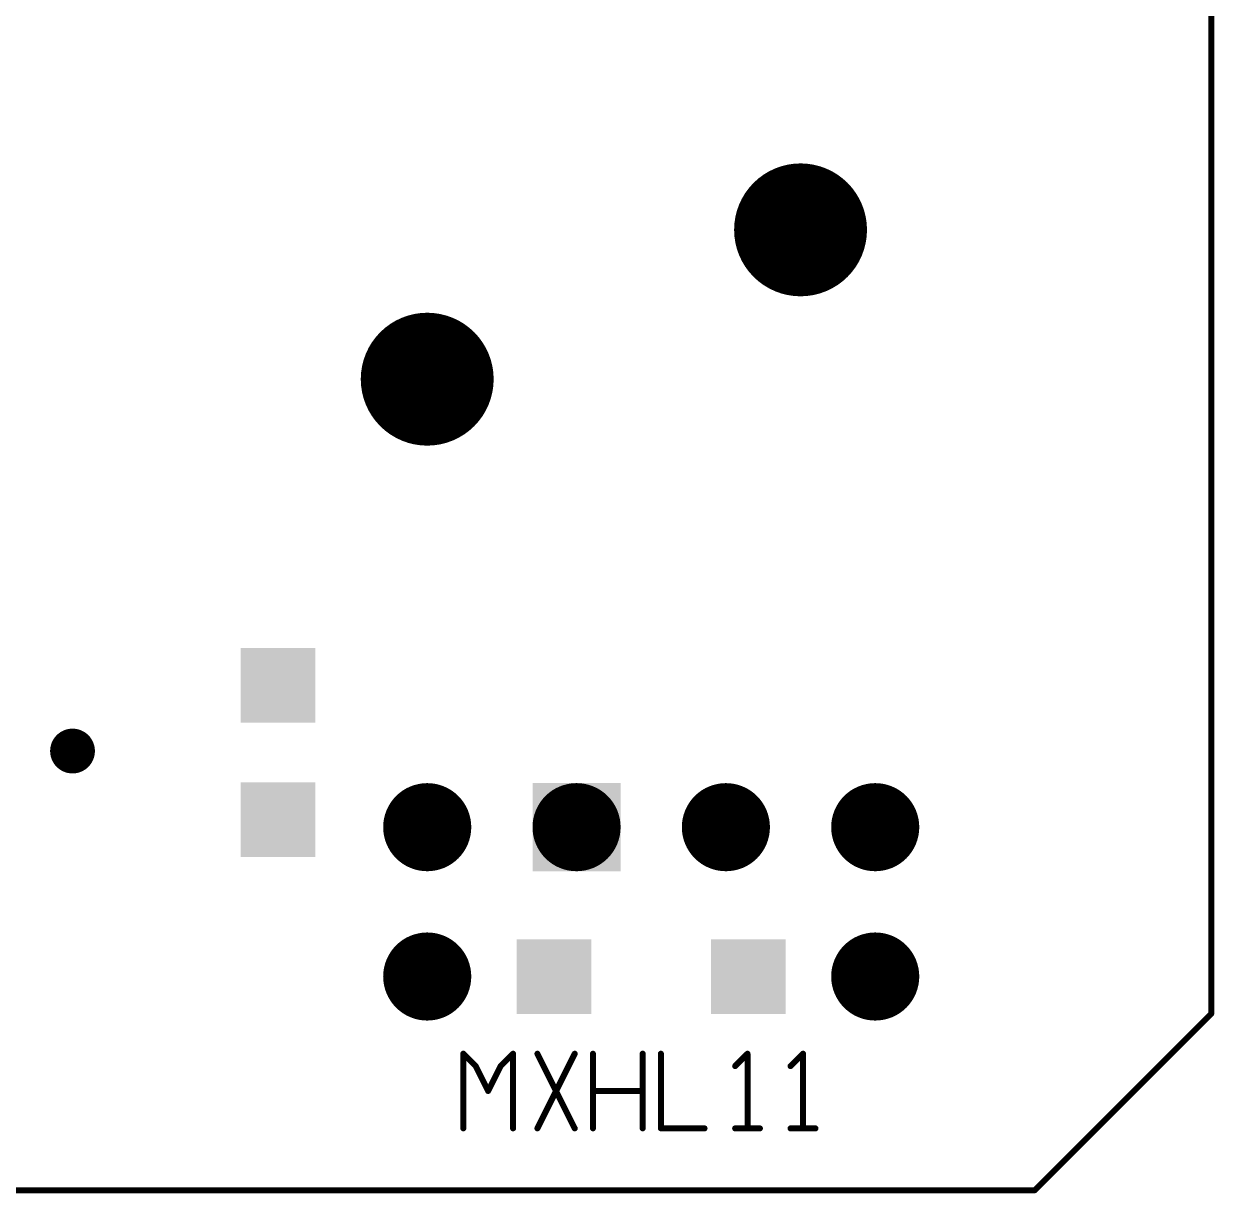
# Model space of a CAD drawing. Header units: millimetres. Extents: x 451 to 799, y 260 to 388.
# Drawn here: x 778.54 to 798.79, y 259.67 to 279.56 of the extents above; entities that cross this region are included whole.
import ezdxf

# ---------------------------------------------------------------- set-up
doc = ezdxf.new("R2010")
doc.units = ezdxf.units.MM
for name, color, linetype in [('3_A_', 4, 'Continuous'), ('4_A_', 54, 'Continuous'), ('5_A_', 7, 'Continuous'), ('8_A_', 3, 'Continuous')]:
    doc.layers.add(name, color=color, linetype=linetype)

# ---------------------------------------------------------------- blocks, each defined once
blk = doc.blocks.new('D24ROUND1_4986X1_4986')
blk.add_lwpolyline([(0.37465, 0, 0.7493, 0.7493, 1), (-0.37465, 0, 0.7493, 0.7493, 1), (0.37465, 0, 0.7493, 0.7493, 0)], format="xyseb")
blk = doc.blocks.new('D25ROUND2_2606X2_2606')
blk.add_lwpolyline([(0.56515, 0, 1.1303, 1.1303, 1), (-0.56515, 0, 1.1303, 1.1303, 1), (0.56515, 0, 1.1303, 1.1303, 0)], format="xyseb")
blk = doc.blocks.new('D35ROUND0_762X0_762')
blk.add_lwpolyline([(0.1905, 0, 0.381, 0.381, 1), (-0.1905, 0, 0.381, 0.381, 1), (0.1905, 0, 0.381, 0.381, 0)], format="xyseb")
blk = doc.blocks.new('D16SQUARE1_27X1_27')
blk.add_solid([(-0.635, -0.635), (0.635, -0.635), (-0.635, 0.635), (0.635, 0.635)])
blk = doc.blocks.new('D41SQUARE1_4986X1_4986')
blk.add_solid([(-0.7493, -0.7493), (0.7493, -0.7493), (-0.7493, 0.7493), (0.7493, 0.7493)])
blk = doc.blocks.new('D47ROUND0_381X0_381')
blk.add_lwpolyline([(0.09525, 0, 0.1905, 0.1905, 1), (-0.09525, 0, 0.1905, 0.1905, 1), (0.09525, 0, 0.1905, 0.1905, 0)], format="xyseb")

msp = doc.modelspace()

# ---------------------------------------------------------------- linework, layer by layer
at = {"layer": '5_A_'}
for points in [[(786.228, 261.831, 0.102, 0.102, 0), (786.017, 262.042, 0.102, 0.102, 0)], [(786.017, 262.042, 0.102, 0.102, 0), (786.017, 260.772, 0.102, 0.102, 0)], [(786.863, 262.042, 0.102, 0.102, 0), (786.652, 261.831, 0.102, 0.102, 0)], [(786.863, 260.772, 0.102, 0.102, 0), (786.863, 262.042, 0.102, 0.102, 0)], [(787.912, 260.772, 0.102, 0.102, 0), (787.277, 262.042, 0.102, 0.102, 0)], [(787.912, 262.042, 0.102, 0.102, 0), (787.277, 260.772, 0.102, 0.102, 0)], [(788.222, 260.772, 0.102, 0.102, 0), (788.222, 262.042, 0.102, 0.102, 0)], [(789.068, 260.772, 0.102, 0.102, 0), (789.068, 262.042, 0.102, 0.102, 0)], [(789.378, 260.772, 0.102, 0.102, 0), (789.378, 262.042, 0.102, 0.102, 0)], [(790.851, 262.042, 0.102, 0.102, 0), (790.64, 261.831, 0.102, 0.102, 0)], [(790.851, 260.772, 0.102, 0.102, 0), (790.851, 262.042, 0.102, 0.102, 0)], [(791.796, 262.042, 0.102, 0.102, 0), (791.582, 261.831, 0.102, 0.102, 0)], [(791.796, 260.772, 0.102, 0.102, 0), (791.796, 262.042, 0.102, 0.102, 0)], [(786.439, 261.407, 0.102, 0.102, 0), (786.228, 261.831, 0.102, 0.102, 0)], [(786.652, 261.831, 0.102, 0.102, 0), (786.439, 261.407, 0.102, 0.102, 0)], [(789.068, 261.407, 0.102, 0.102, 0), (788.222, 261.407, 0.102, 0.102, 0)], [(790.119, 260.772, 0.102, 0.102, 0), (789.378, 260.772, 0.102, 0.102, 0)], [(791.062, 260.772, 0.102, 0.102, 0), (790.64, 260.772, 0.102, 0.102, 0)], [(792.007, 260.772, 0.102, 0.102, 0), (791.582, 260.772, 0.102, 0.102, 0)]]:
    msp.add_lwpolyline(points, format="xyseb", dxfattribs=at)
for points in [[(785.992, 262.042, 0.0508, 0.0508, 1), (786.043, 262.042, 0.0508, 0.0508, 1), (785.992, 262.042, 0.0508, 0.0508, 0)], [(785.992, 262.042, 0.0508, 0.0508, 1), (786.043, 262.042, 0.0508, 0.0508, 1), (785.992, 262.042, 0.0508, 0.0508, 0)], [(785.992, 262.042, 0.0508, 0.0508, 1), (786.043, 262.042, 0.0508, 0.0508, 1), (785.992, 262.042, 0.0508, 0.0508, 0)], [(786.838, 262.042, 0.0508, 0.0508, 1), (786.889, 262.042, 0.0508, 0.0508, 1), (786.838, 262.042, 0.0508, 0.0508, 0)], [(786.838, 262.042, 0.0508, 0.0508, 1), (786.889, 262.042, 0.0508, 0.0508, 1), (786.838, 262.042, 0.0508, 0.0508, 0)], [(786.838, 262.042, 0.0508, 0.0508, 1), (786.889, 262.042, 0.0508, 0.0508, 1), (786.838, 262.042, 0.0508, 0.0508, 0)], [(787.252, 262.042, 0.0508, 0.0508, 1), (787.303, 262.042, 0.0508, 0.0508, 1), (787.252, 262.042, 0.0508, 0.0508, 0)], [(787.252, 262.042, 0.0508, 0.0508, 1), (787.303, 262.042, 0.0508, 0.0508, 1), (787.252, 262.042, 0.0508, 0.0508, 0)], [(787.887, 262.042, 0.0508, 0.0508, 1), (787.938, 262.042, 0.0508, 0.0508, 1), (787.887, 262.042, 0.0508, 0.0508, 0)], [(788.197, 262.042, 0.0508, 0.0508, 1), (788.247, 262.042, 0.0508, 0.0508, 1), (788.197, 262.042, 0.0508, 0.0508, 0)], [(788.197, 262.042, 0.0508, 0.0508, 1), (788.247, 262.042, 0.0508, 0.0508, 1), (788.197, 262.042, 0.0508, 0.0508, 0)], [(789.042, 262.042, 0.0508, 0.0508, 1), (789.093, 262.042, 0.0508, 0.0508, 1), (789.042, 262.042, 0.0508, 0.0508, 0)], [(789.042, 262.042, 0.0508, 0.0508, 1), (789.093, 262.042, 0.0508, 0.0508, 1), (789.042, 262.042, 0.0508, 0.0508, 0)], [(789.352, 262.042, 0.0508, 0.0508, 1), (789.403, 262.042, 0.0508, 0.0508, 1), (789.352, 262.042, 0.0508, 0.0508, 0)], [(789.352, 262.042, 0.0508, 0.0508, 1), (789.403, 262.042, 0.0508, 0.0508, 1), (789.352, 262.042, 0.0508, 0.0508, 0)], [(790.826, 262.042, 0.0508, 0.0508, 1), (790.876, 262.042, 0.0508, 0.0508, 1), (790.826, 262.042, 0.0508, 0.0508, 0)], [(790.826, 262.042, 0.0508, 0.0508, 1), (790.876, 262.042, 0.0508, 0.0508, 1), (790.826, 262.042, 0.0508, 0.0508, 0)], [(790.826, 262.042, 0.0508, 0.0508, 1), (790.876, 262.042, 0.0508, 0.0508, 1), (790.826, 262.042, 0.0508, 0.0508, 0)], [(791.77, 262.042, 0.0508, 0.0508, 1), (791.821, 262.042, 0.0508, 0.0508, 1), (791.77, 262.042, 0.0508, 0.0508, 0)], [(791.77, 262.042, 0.0508, 0.0508, 1), (791.821, 262.042, 0.0508, 0.0508, 1), (791.77, 262.042, 0.0508, 0.0508, 0)], [(791.77, 262.042, 0.0508, 0.0508, 1), (791.821, 262.042, 0.0508, 0.0508, 1), (791.77, 262.042, 0.0508, 0.0508, 0)], [(786.203, 261.831, 0.0508, 0.0508, 1), (786.254, 261.831, 0.0508, 0.0508, 1), (786.203, 261.831, 0.0508, 0.0508, 0)], [(786.203, 261.831, 0.0508, 0.0508, 1), (786.254, 261.831, 0.0508, 0.0508, 1), (786.203, 261.831, 0.0508, 0.0508, 0)], [(786.203, 261.831, 0.0508, 0.0508, 1), (786.254, 261.831, 0.0508, 0.0508, 1), (786.203, 261.831, 0.0508, 0.0508, 0)], [(786.627, 261.831, 0.0508, 0.0508, 1), (786.678, 261.831, 0.0508, 0.0508, 1), (786.627, 261.831, 0.0508, 0.0508, 0)], [(786.627, 261.831, 0.0508, 0.0508, 1), (786.678, 261.831, 0.0508, 0.0508, 1), (786.627, 261.831, 0.0508, 0.0508, 0)], [(786.627, 261.831, 0.0508, 0.0508, 1), (786.678, 261.831, 0.0508, 0.0508, 1), (786.627, 261.831, 0.0508, 0.0508, 0)], [(790.615, 261.831, 0.0508, 0.0508, 1), (790.666, 261.831, 0.0508, 0.0508, 1), (790.615, 261.831, 0.0508, 0.0508, 0)], [(790.615, 261.831, 0.0508, 0.0508, 1), (790.666, 261.831, 0.0508, 0.0508, 1), (790.615, 261.831, 0.0508, 0.0508, 0)], [(791.557, 261.831, 0.0508, 0.0508, 1), (791.608, 261.831, 0.0508, 0.0508, 1), (791.557, 261.831, 0.0508, 0.0508, 0)], [(791.557, 261.831, 0.0508, 0.0508, 1), (791.608, 261.831, 0.0508, 0.0508, 1), (791.557, 261.831, 0.0508, 0.0508, 0)], [(786.414, 261.407, 0.0508, 0.0508, 1), (786.464, 261.407, 0.0508, 0.0508, 1), (786.414, 261.407, 0.0508, 0.0508, 0)], [(786.414, 261.407, 0.0508, 0.0508, 1), (786.464, 261.407, 0.0508, 0.0508, 1), (786.414, 261.407, 0.0508, 0.0508, 0)], [(786.414, 261.407, 0.0508, 0.0508, 1), (786.464, 261.407, 0.0508, 0.0508, 1), (786.414, 261.407, 0.0508, 0.0508, 0)], [(788.197, 261.407, 0.0508, 0.0508, 1), (788.247, 261.407, 0.0508, 0.0508, 1), (788.197, 261.407, 0.0508, 0.0508, 0)], [(788.197, 261.407, 0.0508, 0.0508, 1), (788.247, 261.407, 0.0508, 0.0508, 1), (788.197, 261.407, 0.0508, 0.0508, 0)], [(789.042, 261.407, 0.0508, 0.0508, 1), (789.093, 261.407, 0.0508, 0.0508, 1), (789.042, 261.407, 0.0508, 0.0508, 0)], [(785.992, 260.772, 0.0508, 0.0508, 1), (786.043, 260.772, 0.0508, 0.0508, 1), (785.992, 260.772, 0.0508, 0.0508, 0)], [(785.992, 260.772, 0.0508, 0.0508, 1), (786.043, 260.772, 0.0508, 0.0508, 1), (785.992, 260.772, 0.0508, 0.0508, 0)], [(786.838, 260.772, 0.0508, 0.0508, 1), (786.889, 260.772, 0.0508, 0.0508, 1), (786.838, 260.772, 0.0508, 0.0508, 0)], [(787.252, 260.772, 0.0508, 0.0508, 1), (787.303, 260.772, 0.0508, 0.0508, 1), (787.252, 260.772, 0.0508, 0.0508, 0)], [(787.252, 260.772, 0.0508, 0.0508, 1), (787.303, 260.772, 0.0508, 0.0508, 1), (787.252, 260.772, 0.0508, 0.0508, 0)], [(787.887, 260.772, 0.0508, 0.0508, 1), (787.938, 260.772, 0.0508, 0.0508, 1), (787.887, 260.772, 0.0508, 0.0508, 0)], [(788.197, 260.772, 0.0508, 0.0508, 1), (788.247, 260.772, 0.0508, 0.0508, 1), (788.197, 260.772, 0.0508, 0.0508, 0)], [(789.042, 260.772, 0.0508, 0.0508, 1), (789.093, 260.772, 0.0508, 0.0508, 1), (789.042, 260.772, 0.0508, 0.0508, 0)], [(789.352, 260.772, 0.0508, 0.0508, 1), (789.403, 260.772, 0.0508, 0.0508, 1), (789.352, 260.772, 0.0508, 0.0508, 0)], [(789.352, 260.772, 0.0508, 0.0508, 1), (789.403, 260.772, 0.0508, 0.0508, 1), (789.352, 260.772, 0.0508, 0.0508, 0)], [(789.352, 260.772, 0.0508, 0.0508, 1), (789.403, 260.772, 0.0508, 0.0508, 1), (789.352, 260.772, 0.0508, 0.0508, 0)], [(790.094, 260.772, 0.0508, 0.0508, 1), (790.145, 260.772, 0.0508, 0.0508, 1), (790.094, 260.772, 0.0508, 0.0508, 0)], [(790.615, 260.772, 0.0508, 0.0508, 1), (790.666, 260.772, 0.0508, 0.0508, 1), (790.615, 260.772, 0.0508, 0.0508, 0)], [(790.615, 260.772, 0.0508, 0.0508, 1), (790.666, 260.772, 0.0508, 0.0508, 1), (790.615, 260.772, 0.0508, 0.0508, 0)], [(790.826, 260.772, 0.0508, 0.0508, 1), (790.876, 260.772, 0.0508, 0.0508, 1), (790.826, 260.772, 0.0508, 0.0508, 0)], [(791.036, 260.772, 0.0508, 0.0508, 1), (791.087, 260.772, 0.0508, 0.0508, 1), (791.036, 260.772, 0.0508, 0.0508, 0)], [(791.557, 260.772, 0.0508, 0.0508, 1), (791.608, 260.772, 0.0508, 0.0508, 1), (791.557, 260.772, 0.0508, 0.0508, 0)], [(791.557, 260.772, 0.0508, 0.0508, 1), (791.608, 260.772, 0.0508, 0.0508, 1), (791.557, 260.772, 0.0508, 0.0508, 0)], [(791.77, 260.772, 0.0508, 0.0508, 1), (791.821, 260.772, 0.0508, 0.0508, 1), (791.77, 260.772, 0.0508, 0.0508, 0)], [(791.981, 260.772, 0.0508, 0.0508, 1), (792.032, 260.772, 0.0508, 0.0508, 1), (791.981, 260.772, 0.0508, 0.0508, 0)]]:
    msp.add_lwpolyline(points, format="xyseb", close=True, dxfattribs=at)
at = {"layer": '8_A_'}
for points in [[(798.738, 262.72, 0.102, 0.102, 0), (798.738, 379.512, 0.102, 0.102, 0)], [(795.738, 259.72, 0.102, 0.102, 0), (798.738, 262.72, 0.102, 0.102, 0)], [(742.499, 259.72, 0.102, 0.102, 0), (795.738, 259.72, 0.102, 0.102, 0)]]:
    msp.add_lwpolyline(points, format="xyseb", dxfattribs=at)
for points in [[(798.712, 262.72, 0.0508, 0.0508, 1), (798.763, 262.72, 0.0508, 0.0508, 1), (798.712, 262.72, 0.0508, 0.0508, 0)], [(798.712, 262.72, 0.0508, 0.0508, 1), (798.763, 262.72, 0.0508, 0.0508, 1), (798.712, 262.72, 0.0508, 0.0508, 0)], [(798.712, 262.72, 0.0508, 0.0508, 1), (798.763, 262.72, 0.0508, 0.0508, 1), (798.712, 262.72, 0.0508, 0.0508, 0)], [(795.712, 259.72, 0.0508, 0.0508, 1), (795.763, 259.72, 0.0508, 0.0508, 1), (795.712, 259.72, 0.0508, 0.0508, 0)], [(795.712, 259.72, 0.0508, 0.0508, 1), (795.763, 259.72, 0.0508, 0.0508, 1), (795.712, 259.72, 0.0508, 0.0508, 0)], [(795.712, 259.72, 0.0508, 0.0508, 1), (795.763, 259.72, 0.0508, 0.0508, 1), (795.712, 259.72, 0.0508, 0.0508, 0)]]:
    msp.add_lwpolyline(points, format="xyseb", close=True, dxfattribs=at)

# ---------------------------------------------------------------- block references
at = {"layer": '3_A_'}
for name, p in [('D25ROUND2_2606X2_2606', (791.753, 276.055)), ('D25ROUND2_2606X2_2606', (785.403, 273.515)), ('D35ROUND0_762X0_762', (779.37, 267.19)), ('D24ROUND1_4986X1_4986', (785.403, 265.895)), ('D24ROUND1_4986X1_4986', (787.943, 265.895)), ('D24ROUND1_4986X1_4986', (790.483, 265.895)), ('D24ROUND1_4986X1_4986', (793.023, 265.895)), ('D24ROUND1_4986X1_4986', (785.403, 263.355)), ('D24ROUND1_4986X1_4986', (793.023, 263.355))]:
    msp.add_blockref(name, p, dxfattribs=at)
at = {"layer": '4_A_'}
for name, p in [('D25ROUND2_2606X2_2606', (791.753, 276.055)), ('D25ROUND2_2606X2_2606', (785.403, 273.515)), ('D16SQUARE1_27X1_27', (782.863, 268.308)), ('D35ROUND0_762X0_762', (779.37, 267.19)), ('D16SQUARE1_27X1_27', (782.863, 266.022)), ('D24ROUND1_4986X1_4986', (785.403, 265.895)), ('D41SQUARE1_4986X1_4986', (787.943, 265.895)), ('D24ROUND1_4986X1_4986', (790.483, 265.895)), ('D24ROUND1_4986X1_4986', (793.023, 265.895)), ('D24ROUND1_4986X1_4986', (785.403, 263.355)), ('D24ROUND1_4986X1_4986', (793.023, 263.355)), ('D16SQUARE1_27X1_27', (787.562, 263.355)), ('D16SQUARE1_27X1_27', (790.864, 263.355))]:
    msp.add_blockref(name, p, dxfattribs=at)
at = {"layer": '8_A_'}
msp.add_blockref('D47ROUND0_381X0_381', (779.37, 267.19), dxfattribs=at)

doc.saveas('drawing.dxf')
